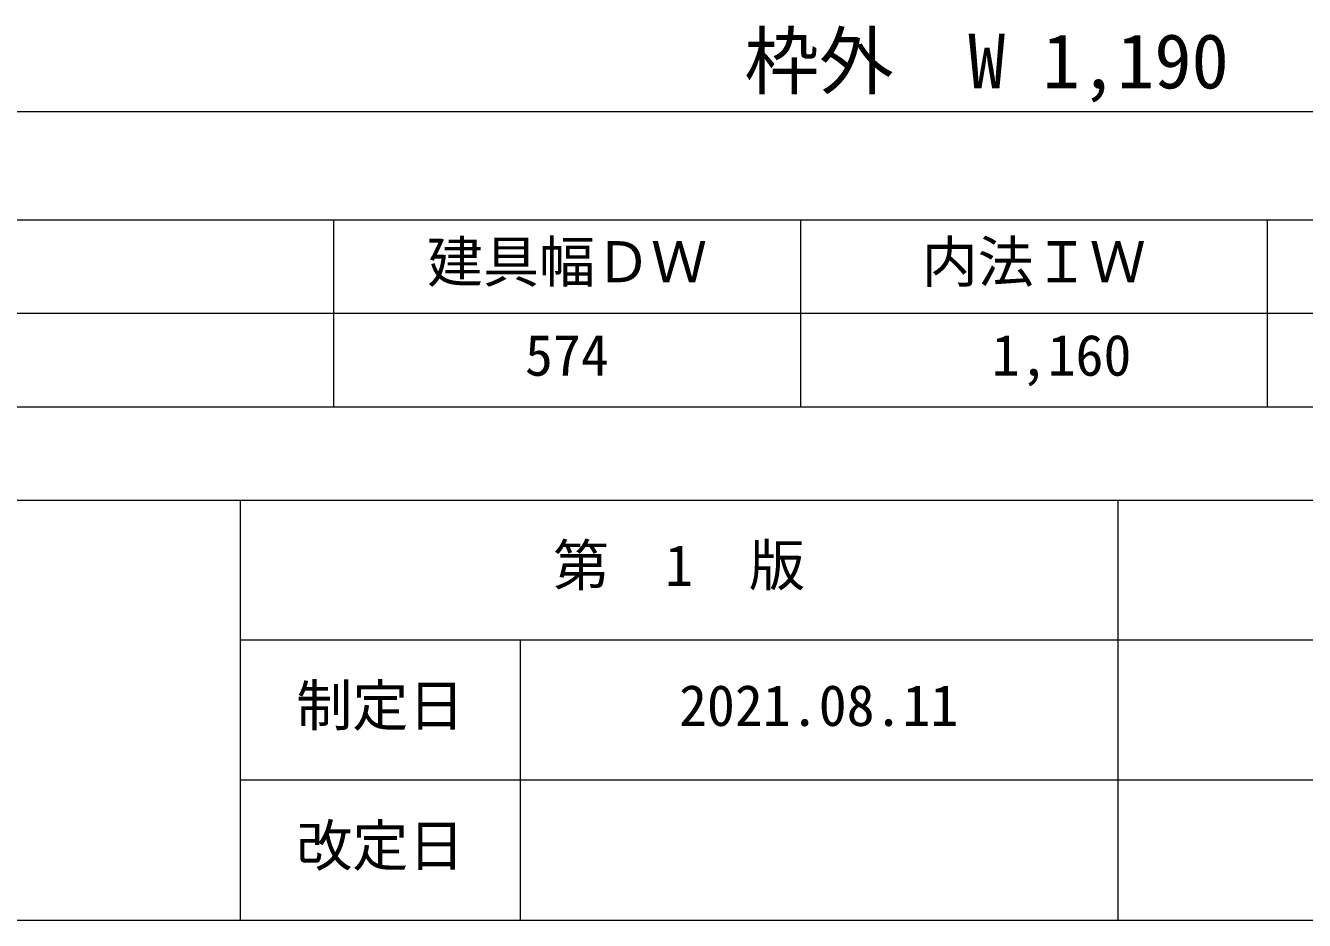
# Model space of a CAD drawing. Units: millimetres on the paper, enlarged 5 times, with parts at other scales. Extents: x -977 to 998, y -673 to 718.
# Drawn here: x -634.7 to -292.2, y -672.9 to -433.4 of the extents above; entities that cross this region are included whole.
import ezdxf
from ezdxf.enums import TextEntityAlignment as Align

# ---------------------------------------------------------------- set-up
doc = ezdxf.new("R2010")
doc.units = ezdxf.units.MM
doc.header["$LTSCALE"] = 5
for name, color, linetype, lineweight in [('0-0_0', 7, 'Continuous', 18), ('2-1_6', 3, 'Continuous', 20), ('3-1_四方枠', 7, 'Continuous', 18)]:
    doc.layers.add(name, color=color, linetype=linetype, lineweight=lineweight)
doc.styles.add('ＭＳ ゴシック', font='')
doc.styles.get('ＭＳ ゴシック').set_extended_font_data('MS Gothic')

msp = doc.modelspace()

# ---------------------------------------------------------------- linework, layer by layer
at = {"layer": '0-0_0'}
for p, q in [((-952.188, -485.367), (197.812, -485.367)), ((-552.188, -485.367), (-552.188, -535.367)), ((-427.188, -485.367), (-427.188, -535.367)), ((-302.188, -485.367), (-302.188, -535.367)), ((-952.188, -510.367), (197.812, -510.367)), ((-952.188, -535.367), (197.812, -535.367)), ((-977.188, -560.367), (997.812, -560.367)), ((-577.188, -560.367), (-577.188, -672.867)), ((-342.188, -560.367), (-342.188, -672.867)), ((997.812, -597.867), (-577.188, -597.867)), ((-502.188, -597.867), (-502.188, -672.867)), ((42.812, -635.367), (-577.188, -635.367)), ((997.812, -672.867), (-977.188, -672.867))]:
    msp.add_line(p, q, dxfattribs=at)
at = {"layer": '2-1_6', "color": 4, "lineweight": 9}
msp.add_line((-747.188, -456.374), (-7.188, -456.374), dxfattribs=at)
at = {"layer": '3-1_四方枠'}
msp.add_line((-318.854, -672.867), (-977.188, -672.867), dxfattribs=at)

# ---------------------------------------------------------------- texts
at = {"layer": '0-0_0', "style": 'ＭＳ ゴシック'}
for s, p in [('建具幅ＤＷ', (-527.188, -505.367)), ('内法ＩＷ', (-394.688, -505.367)), ('574', (-500.938, -530.367)), ('1,160', (-375.938, -530.367)), ('第\u30001\u3000版', (-493.438, -586.617)), ('制定日', (-562.188, -624.117)), ('改定日', (-562.188, -661.617))]:
    msp.add_text(s, height=11, dxfattribs=at).set_placement(p, align=Align.BOTTOM_LEFT)
at = {"layer": '2-1_6', "color": 7, "style": 'ＭＳ ゴシック'}
msp.add_text('枠外  W 1,190', height=14.66, dxfattribs=at).set_placement((-442.188, -454.57), align=Align.BOTTOM_LEFT)
at = {"layer": '3-1_四方枠', "style": 'ＭＳ ゴシック'}
msp.add_text('2021.08.11', height=11, dxfattribs=at).set_placement((-459.688, -624.117), align=Align.BOTTOM_LEFT)

doc.saveas('drawing.dxf')
